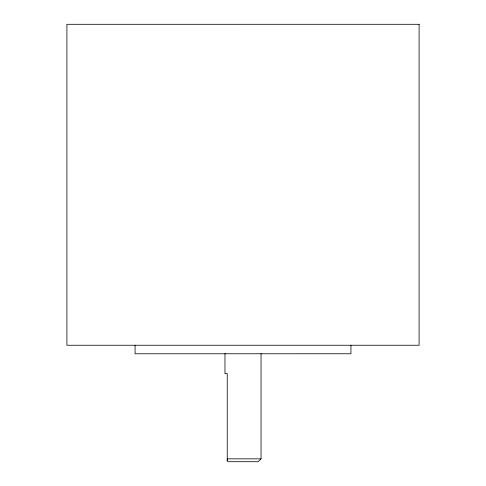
<?xml version="1.0" encoding="UTF-8"?>
<svg xmlns="http://www.w3.org/2000/svg" width="486" height="486" viewBox="0 0 486 486"><rect width="100%" height="100%" fill="white"/><g stroke="black" fill="none" stroke-linecap="round" stroke-linejoin="round"><path stroke-width="0.73" d="M261.043 353.577L261.043 458.857L258.206 461.7L227.813 461.7M261.043 458.857L227.248 458.857L227.248 461.129L227.241 373.655L224.969 373.655L224.969 353.474M350.935 345.242L350.935 353.765L135.078 353.778L135.078 345.254M419.09 24.3L66.904 24.306L66.91 345.254L419.096 345.248L419.09 24.3"/></g></svg>
